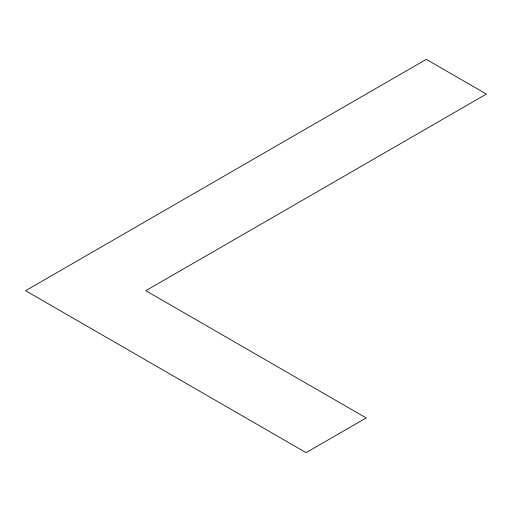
<?xml version="1.0" encoding="UTF-8"?>
<svg xmlns="http://www.w3.org/2000/svg" width="512" height="512" viewBox="0 0 512 512"><rect width="100%" height="100%" fill="white"/><g stroke="black" fill="none" stroke-linecap="round" stroke-linejoin="round"><path stroke-width="0.77" d="M426.298 59.36L25.6 290.701L306.086 452.64L366.189 417.939L145.811 290.701L486.4 94.061L426.298 59.36"/></g></svg>
